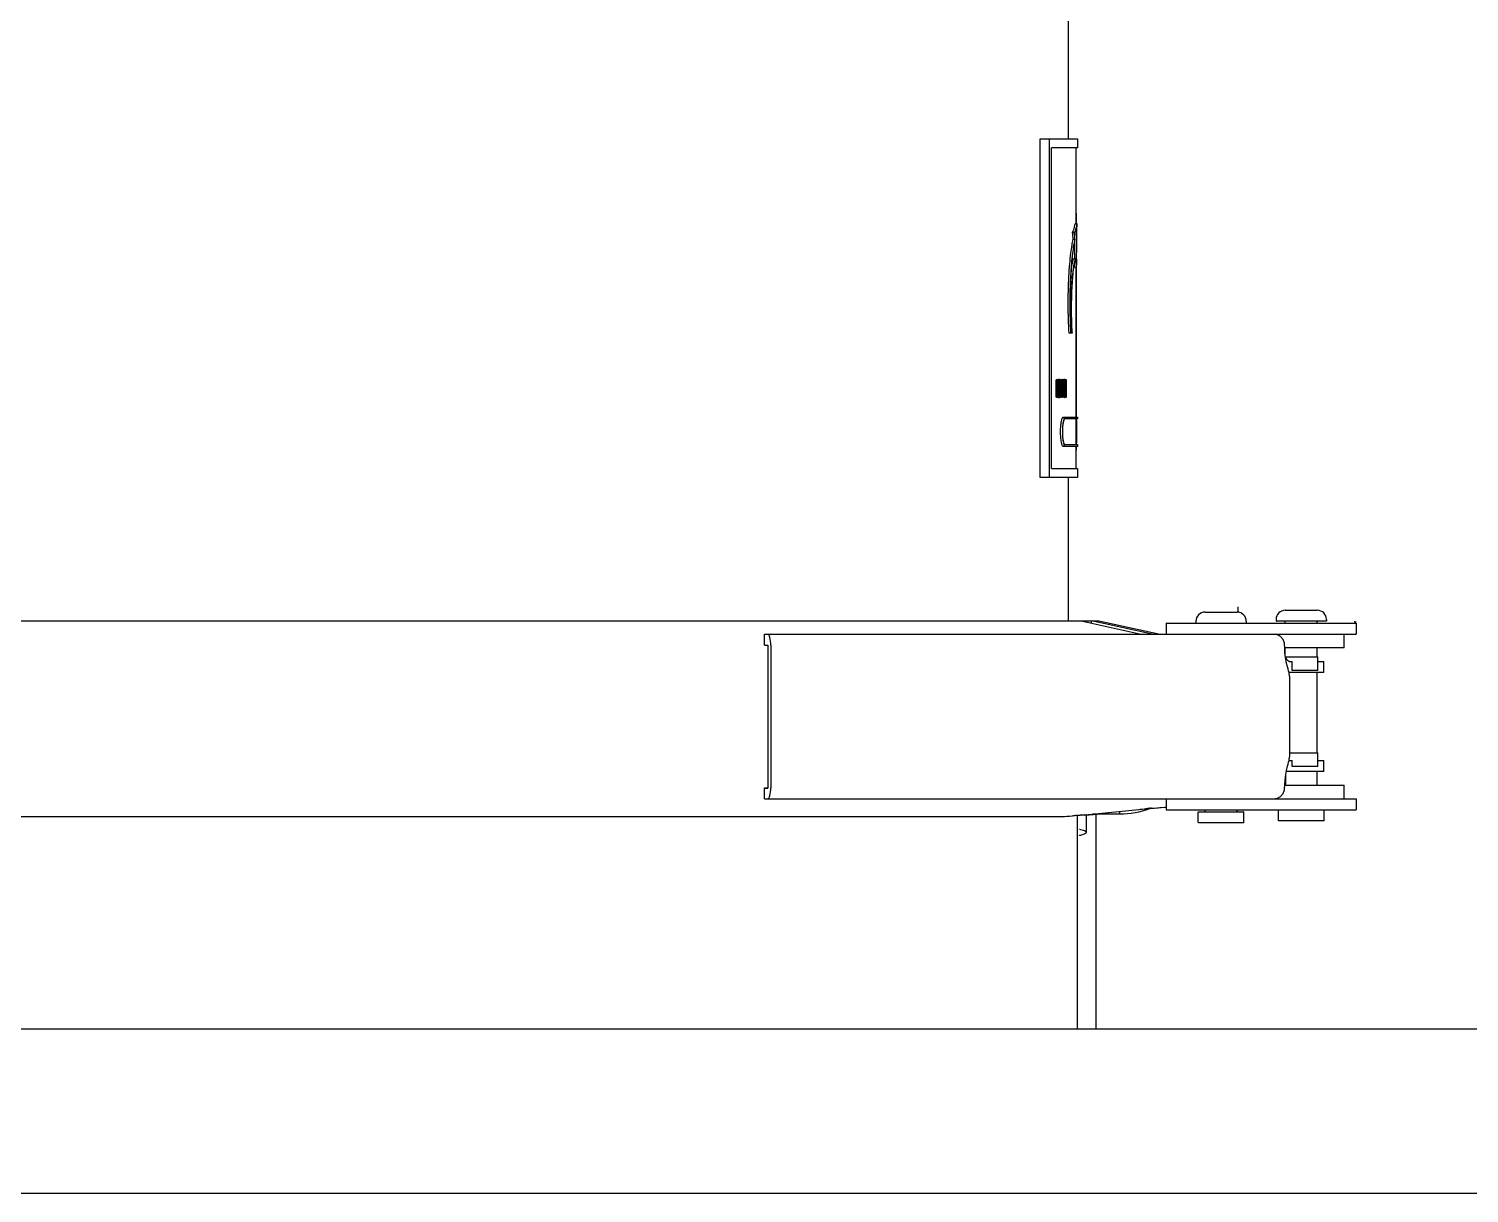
# Model space of a CAD drawing. Header units: millimetres. Extents: x 14017 to 18361, y 6223 to 10695.
# Drawn here: x 17808.2 to 17965.5, y 9008.4 to 9135.6 of the extents above; entities that cross this region are included whole.
import ezdxf

# ---------------------------------------------------------------- set-up
doc = ezdxf.new("R2010")
doc.units = ezdxf.units.MM
doc.header["$LTSCALE"] = 384.175
doc.layers.get('0').update_dxf_attribs({"linetype": 'CONTINUOUS'})
doc.layers.add('02___PRT_ALL_AXES', color=7, linetype='CONTINUOUS')

msp = doc.modelspace()

# ---------------------------------------------------------------- linework, layer by layer
at = {"linetype": 'Continuous'}
for p, q in [((17921.73173, 9123.53502), (17921.73173, 9138.53502)), ((17918.65934, 9123.53502), (17922.73173, 9123.53502)), ((17918.65934, 9086.53502), (17918.65934, 9123.53502)), ((17919.6283, 9123.53502), (17919.6283, 9086.53502)), ((17922.73173, 9123.53502), (17922.73173, 9122.53502)), ((17922.73173, 9122.53502), (17919.9043, 9122.53502)), ((17919.9043, 9087.53502), (17919.9043, 9122.53502)), ((17922.53173, 9122.53502), (17922.53173, 9114.2529)), ((17922.56578, 9115.33502), (17922.56578, 9114.2529)), ((17922.67966, 9114.2529), (17922.47977, 9114.2529)), ((17922.67806, 9114.12192), (17922.67966, 9114.25287)), ((17922.67947, 9114.12192), (17922.68096, 9114.25287)), ((17922.39816, 9113.30773), (17922.19883, 9113.30773)), ((17922.44978, 9112.55183), (17922.25043, 9112.55214)), ((17922.42314, 9110.43706), (17922.45337, 9112.45401)), ((17922.45549, 9112.60611), (17922.46536, 9113.37988)), ((17922.53429, 9110.43706), (17922.33468, 9110.43706)), ((17922.5815, 9110.37773), (17922.53429, 9110.43741)), ((17922.62167, 9110.37708), (17922.61108, 9109.72465)), ((17922.62324, 9110.37708), (17922.61237, 9109.72465)), ((17922.61295, 9109.52826), (17922.4132, 9109.52934)), ((17922.57866, 9110.28415), (17922.49473, 9110.28415)), ((17922.53173, 9109.5287), (17922.53173, 9093.13502)), ((17922.53429, 9110.33683), (17922.57866, 9110.28415)), ((17922.56578, 9109.52826), (17922.56578, 9093.59075)), ((17922.61295, 9109.52826), (17922.61609, 9109.72457)), ((17922.61425, 9109.52826), (17922.61754, 9109.72457)), ((17922.14351, 9102.28839), (17921.80687, 9102.28839)), ((17922.01297, 9102.38839), (17922.12437, 9102.38839)), ((17920.40525, 9097.12031), (17920.46933, 9097.12031)), ((17920.4073, 9097.12054), (17920.40908, 9097.13832)), ((17920.51536, 9097.25964), (17920.51753, 9097.2595)), ((17920.56039, 9095.41987), (17920.56039, 9097.12018)), ((17920.58824, 9097.25932), (17920.58824, 9095.28073)), ((17920.79832, 9097.25473), (17920.6389, 9097.25473)), ((17920.6389, 9097.12018), (17920.6389, 9097.25473)), ((17920.6389, 9097.12018), (17920.77228, 9097.12018)), ((17920.77228, 9096.23486), (17920.69007, 9096.23486)), ((17920.69007, 9096.09418), (17920.69007, 9096.23486)), ((17920.77228, 9096.23486), (17920.77228, 9097.12018)), ((17920.79832, 9097.25473), (17920.79832, 9095.28531)), ((17920.92853, 9097.14158), (17920.86757, 9097.14158)), ((17920.99594, 9097.03302), (17920.96723, 9097.03302)), ((17920.97871, 9096.92293), (17921.00238, 9096.92293)), ((17920.99594, 9097.03302), (17921.00238, 9096.92293)), ((17921.11579, 9097.13087), (17921.05836, 9097.13087)), ((17921.34141, 9097.25932), (17921.23135, 9097.25932)), ((17921.23135, 9097.12018), (17921.23135, 9097.25932)), ((17921.23135, 9097.12018), (17921.31954, 9097.12018)), ((17921.31954, 9095.28073), (17921.31954, 9097.12018)), ((17921.34141, 9097.25932), (17921.34141, 9095.28073)), ((17921.38338, 9097.25932), (17921.41371, 9097.25932)), ((17921.38338, 9097.12018), (17921.38338, 9097.25932)), ((17921.38925, 9097.12018), (17921.38338, 9097.12018)), ((17921.4052, 9097.12018), (17921.38925, 9097.12018)), ((17921.40909, 9097.12018), (17921.4052, 9097.12018)), ((17921.41947, 9097.12018), (17921.40909, 9097.12018)), ((17921.41371, 9097.25932), (17921.42521, 9097.25932)), ((17921.4228, 9097.12018), (17921.41947, 9097.12018)), ((17921.433, 9097.12018), (17921.4228, 9097.12018)), ((17921.42521, 9097.25932), (17921.42705, 9097.25932)), ((17921.42521, 9097.25932), (17921.42705, 9097.25932)), ((17921.42705, 9097.25932), (17921.43919, 9097.25934)), ((17921.43406, 9097.12018), (17921.433, 9097.12018)), ((17921.44222, 9097.12018), (17921.43406, 9097.12018)), ((17921.43919, 9097.25934), (17921.44087, 9097.25934)), ((17921.44087, 9097.25934), (17921.4503, 9097.25931)), ((17921.44918, 9097.12018), (17921.44222, 9097.12018)), ((17921.4503, 9097.25931), (17921.45956, 9097.25936)), ((17921.4503, 9097.25931), (17921.45154, 9097.25931)), ((17921.45956, 9097.25936), (17921.46487, 9097.25964)), ((17921.46487, 9097.25964), (17921.4676, 9097.25962)), ((17920.4102, 9095.41896), (17920.49942, 9095.41896)), ((17920.49478, 9095.28091), (17920.47243, 9095.28056)), ((17920.51711, 9095.28073), (17920.49478, 9095.28091)), ((17920.49943, 9095.41896), (17920.56039, 9095.41987)), ((17920.54008, 9095.27986), (17920.51586, 9095.28073)), ((17920.54129, 9095.28063), (17920.51711, 9095.28073)), ((17920.58824, 9095.28073), (17920.54008, 9095.27986)), ((17920.5895, 9095.28073), (17920.54129, 9095.28063)), ((17920.77228, 9095.42599), (17920.6389, 9095.42599)), ((17920.6389, 9095.28531), (17920.6389, 9095.42599)), ((17920.6389, 9095.28531), (17920.79832, 9095.28531)), ((17920.69007, 9096.09418), (17920.77228, 9096.09418)), ((17920.77228, 9095.42599), (17920.77228, 9096.09418)), ((17920.87416, 9095.61253), (17920.84841, 9095.61253)), ((17920.85234, 9095.52385), (17920.84841, 9095.61253)), ((17920.86366, 9095.41528), (17920.92317, 9095.41528)), ((17921.05934, 9095.40909), (17921.11723, 9095.40909)), ((17921.31954, 9095.28073), (17921.34141, 9095.28073)), ((17921.38338, 9095.41987), (17921.41002, 9095.41987)), ((17921.38338, 9095.28073), (17921.38338, 9095.41987)), ((17921.40869, 9095.28073), (17921.38338, 9095.28073)), ((17921.40521, 9095.41987), (17921.41002, 9095.41987)), ((17921.42522, 9095.28075), (17921.40869, 9095.28072)), ((17921.41002, 9095.41987), (17921.41273, 9095.41987)), ((17921.41273, 9095.41987), (17921.41947, 9095.41987)), ((17921.41947, 9095.41987), (17921.43043, 9095.41987)), ((17921.43001, 9095.28074), (17921.42522, 9095.28074)), ((17921.44083, 9095.28064), (17921.43001, 9095.28074)), ((17921.43043, 9095.41987), (17921.43546, 9095.41987)), ((17921.43301, 9095.41988), (17921.43546, 9095.41987)), ((17921.43546, 9095.41987), (17921.43988, 9095.41987)), ((17921.43988, 9095.41987), (17921.44223, 9095.41987)), ((17921.4515, 9095.2808), (17921.44083, 9095.28064)), ((17921.44731, 9095.41988), (17921.4492, 9095.41988)), ((17921.4492, 9095.41988), (17921.45336, 9095.41986)), ((17921.45702, 9095.28068), (17921.4515, 9095.2808)), ((17921.45376, 9095.41986), (17921.45641, 9095.41988)), ((17921.16186, 9093.13502), (17922.73173, 9093.13502)), ((17922.56578, 9093.59075), (17922.53173, 9093.59075)), ((17922.73173, 9093.13502), (17922.73173, 9092.93502)), ((17922.73173, 9092.93502), (17921.35911, 9092.93502)), ((17922.53173, 9092.93502), (17922.53173, 9090.13502)), ((17922.61893, 9091.53517), (17922.61891, 9091.49001)), ((17922.73173, 9089.93502), (17921.16186, 9089.93502)), ((17921.35911, 9090.13502), (17922.73173, 9090.13502)), ((17922.53173, 9089.93502), (17922.53173, 9087.53502)), ((17922.73173, 9090.13502), (17922.73173, 9089.93502)), ((17919.9043, 9087.53502), (17922.73173, 9087.53502)), ((17922.73173, 9087.53502), (17922.73173, 9086.53502)), ((17922.73173, 9086.53502), (17918.65934, 9086.53502)), ((17921.73173, 9070.90129), (17921.73173, 9086.53502)), ((17936.66193, 9071.83357), (17940.16193, 9071.83357)), ((17940.28545, 9071.83357), (17940.28545, 9072.41575)), ((17945.41583, 9072.03357), (17948.91583, 9072.03357)), ((17721.15718, 9070.90129), (17925.07551, 9070.90129)), ((17923.13679, 9070.90129), (17929.68188, 9069.43357)), ((17924.27514, 9070.90129), (17924.22202, 9070.65793)), ((17930.89444, 9069.43357), (17924.27514, 9070.90129)), ((17925.07551, 9070.90129), (17931.74698, 9069.43357)), ((17932.41193, 9070.63357), (17953.16583, 9070.63357)), ((17932.41193, 9070.63357), (17932.41193, 9069.43357)), ((17935.66193, 9070.83357), (17935.66193, 9070.68357)), ((17935.66193, 9070.68357), (17935.67658, 9070.64821)), ((17941.16193, 9070.68357), (17941.14729, 9070.64821)), ((17941.16193, 9070.83357), (17941.16193, 9070.68357)), ((17944.41583, 9071.03357), (17944.41583, 9070.88357)), ((17944.41583, 9070.88357), (17944.43047, 9070.84821)), ((17944.43047, 9070.84821), (17944.46583, 9070.83357)), ((17949.86583, 9070.83357), (17944.46583, 9070.83357)), ((17945.40118, 9070.81892), (17945.36583, 9070.83357)), ((17945.41583, 9070.78357), (17945.40118, 9070.81892)), ((17945.41583, 9070.63357), (17945.41583, 9070.78357)), ((17948.91583, 9070.78357), (17948.93047, 9070.81892)), ((17948.91583, 9070.63357), (17948.91583, 9070.78357)), ((17948.93047, 9070.81892), (17948.96583, 9070.83357)), ((17949.90118, 9070.84821), (17949.86583, 9070.83357)), ((17949.91583, 9070.88357), (17949.90118, 9070.84821)), ((17949.91583, 9071.03357), (17949.91583, 9070.88357)), ((17953.16583, 9070.63357), (17953.16583, 9069.43357)), ((17888.53092, 9069.43357), (17953.16583, 9069.43357)), ((17888.53092, 9068.23357), (17888.53092, 9069.43357)), ((17888.53109, 9068.23357), (17888.89489, 9068.23357)), ((17888.89489, 9068.2338), (17888.89489, 9052.61031)), ((17889.23198, 9068.23357), (17889.23198, 9052.63357)), ((17944.55803, 9069.36268), (17944.31783, 9069.40458)), ((17944.91633, 9069.1584), (17944.55803, 9069.36268)), ((17944.74283, 9069.38357), (17944.75748, 9069.41892)), ((17944.74283, 9069.28636), (17944.74283, 9069.38357)), ((17951.83624, 9067.94501), (17945.36137, 9067.94501)), ((17945.41583, 9067.21308), (17945.41583, 9067.94501)), ((17948.91583, 9066.95793), (17948.91583, 9067.94501)), ((17951.83624, 9067.94501), (17951.83624, 9069.43357)), ((17945.41339, 9066.95793), (17948.99283, 9066.95793)), ((17945.52297, 9066.4456), (17945.44947, 9066.89536)), ((17945.99077, 9066.43357), (17946.17017, 9066.43357)), ((17946.17017, 9065.45793), (17946.17017, 9066.43357)), ((17948.99283, 9065.45793), (17948.99283, 9066.95793)), ((17948.99283, 9066.43357), (17949.62197, 9066.43357)), ((17949.62197, 9065.23357), (17949.62197, 9066.43357)), ((17949.62197, 9065.23357), (17945.8303, 9065.23357)), ((17945.87356, 9064.84466), (17945.87356, 9056.02248)), ((17948.99283, 9065.45793), (17946.17017, 9065.45793)), ((17948.91583, 9056.45793), (17948.91583, 9065.23357)), ((17945.8303, 9055.63357), (17946.17017, 9055.63357)), ((17945.87356, 9056.45793), (17948.99283, 9056.45793)), ((17946.17017, 9054.95793), (17946.17017, 9055.63357)), ((17948.99283, 9054.95793), (17948.99283, 9056.45793)), ((17948.99283, 9055.63357), (17949.62197, 9055.63357)), ((17949.62197, 9054.43357), (17949.62197, 9055.63357)), ((17945.4666, 9054.09196), (17945.54949, 9054.55051)), ((17945.49283, 9053.08357), (17945.49283, 9054.18357)), ((17949.62197, 9054.43357), (17945.52835, 9054.43357)), ((17945.54949, 9054.55051), (17945.61746, 9054.82469)), ((17948.99283, 9054.95793), (17946.17017, 9054.95793)), ((17948.91583, 9052.94501), (17948.91583, 9054.43357)), ((17888.53092, 9051.43357), (17888.53092, 9052.61031)), ((17888.53697, 9052.63357), (17888.89489, 9052.63357)), ((17888.53697, 9052.61031), (17888.53697, 9052.63357)), ((17888.53697, 9052.61031), (17888.89489, 9052.61031)), ((17945.35749, 9053.03357), (17945.44283, 9053.03357)), ((17945.36186, 9052.94501), (17951.83624, 9052.94501)), ((17945.41583, 9052.94501), (17945.41583, 9053.03357)), ((17945.44283, 9053.03357), (17945.47819, 9053.04821)), ((17945.47819, 9053.04821), (17945.49283, 9053.08357)), ((17951.83624, 9051.44501), (17951.83624, 9052.94501)), ((17888.53092, 9051.43357), (17953.16583, 9051.43357)), ((17932.41193, 9051.43357), (17932.41193, 9050.23357)), ((17944.31783, 9051.46256), (17944.55807, 9051.50448)), ((17944.65794, 9051.55047), (17944.65794, 9051.43357)), ((17953.16583, 9051.43357), (17953.16583, 9050.23357)), ((17921.00926, 9049.47243), (17720.44966, 9049.47243)), ((17922.73173, 9026.30494), (17922.73173, 9049.63101)), ((17923.20219, 9049.66791), (17930.15257, 9050.35407)), ((17923.48433, 9049.69358), (17923.20219, 9049.66791)), ((17923.48546, 9049.69371), (17923.76127, 9049.7231)), ((17923.6857, 9049.69371), (17923.68569, 9047.77951)), ((17924.38849, 9049.78502), (17927.33219, 9049.78502)), ((17927.33175, 9050.07559), (17927.3321, 9049.78503)), ((17929.5712, 9050.29667), (17930.04104, 9050.34186)), ((17930.04104, 9050.34186), (17931.55288, 9050.47026)), ((17930.76643, 9050.42098), (17930.97929, 9050.43547)), ((17930.79232, 9050.42419), (17930.76643, 9050.42098)), ((17930.76884, 9050.39315), (17931.70588, 9050.47694)), ((17931.55288, 9050.47026), (17932.18374, 9050.5157)), ((17931.70588, 9050.47694), (17932.39032, 9050.52731)), ((17932.28366, 9050.52257), (17932.41193, 9050.53126)), ((17932.41193, 9050.23357), (17953.16583, 9050.23357)), ((17935.91193, 9049.98357), (17935.92658, 9050.01892)), ((17935.91193, 9048.88357), (17935.91193, 9049.98357)), ((17935.92658, 9050.01892), (17935.96193, 9050.03357)), ((17935.96193, 9050.03357), (17940.86193, 9050.03357)), ((17936.64729, 9050.04821), (17936.61193, 9050.03357)), ((17936.66193, 9050.08357), (17936.64729, 9050.04821)), ((17936.66193, 9050.08357), (17936.66193, 9050.23357)), ((17940.16193, 9050.08357), (17940.16193, 9050.23357)), ((17940.16193, 9050.08357), (17940.17658, 9050.04821)), ((17940.17658, 9050.04821), (17940.21193, 9050.03357)), ((17940.89729, 9050.01892), (17940.86193, 9050.03357)), ((17940.91193, 9049.98357), (17940.89729, 9050.01892)), ((17940.91193, 9048.88357), (17940.91193, 9049.98357)), ((17944.66583, 9050.18357), (17944.68047, 9050.21892)), ((17944.66583, 9049.08357), (17944.66583, 9050.18357)), ((17944.68047, 9049.04821), (17944.66583, 9049.08357)), ((17944.71583, 9049.03357), (17944.68047, 9049.04821)), ((17949.61583, 9049.03357), (17944.71583, 9049.03357)), ((17949.61583, 9049.03357), (17949.65118, 9049.04821)), ((17949.66583, 9050.18357), (17949.65118, 9050.21892)), ((17949.65118, 9049.04821), (17949.66583, 9049.08357)), ((17949.66583, 9049.08357), (17949.66583, 9050.18357)), ((17922.74995, 9048.09065), (17922.73173, 9048.09442)), ((17922.73173, 9047.45823), (17922.7422, 9047.46008)), ((17922.93404, 9047.45758), (17922.94274, 9047.45944)), ((17922.98046, 9048.09137), (17922.96321, 9048.09515)), ((17935.92658, 9048.84821), (17935.91193, 9048.88357)), ((17935.96193, 9048.83357), (17935.92658, 9048.84821)), ((17940.86193, 9048.83357), (17935.96193, 9048.83357)), ((17940.86193, 9048.83357), (17940.89729, 9048.84821)), ((17940.89729, 9048.84821), (17940.91193, 9048.88357)), ((17497.14953, 9026.30494), (18148.31901, 9026.30494)), ((17497.14953, 9008.36511), (18148.31901, 9008.36511))]:
    msp.add_line(p, q, dxfattribs=at)
for points in [[(17922.42287, 9110.43706), (17922.43507, 9111.19042), (17922.4533, 9112.45401)], [(17945.35156, 9068.25085), (17945.33023, 9068.45945), (17945.1843, 9068.84487), (17944.91633, 9069.1584)], [(17945.44947, 9066.89536), (17945.3917, 9067.42618), (17945.35726, 9068.01533), (17945.35156, 9068.25087)], [(17945.61749, 9066.04233), (17945.60186, 9066.09894), (17945.52297, 9066.4456)], [(17945.35156, 9052.61631), (17945.35902, 9052.90098), (17945.39966, 9053.53164), (17945.4666, 9054.09196)], [(17944.55807, 9051.50448), (17944.91641, 9051.70881), (17945.18438, 9052.02239), (17945.33027, 9052.40788), (17945.35156, 9052.61634)]]:
    msp.add_lwpolyline(points, dxfattribs=at)
for centre, radius, start, end in [((17073.48871, 9124.19578), 849.24697, 359.06765866, 359.32033836), ((17918.75842, 9114.93061), 3.98086, 348.3479925, 350.1981576), ((17789.89735, 9103.89293), 132.63604, 3.7432464, 4.0704046), ((17925.63806, 9111.72289), 3.29428, 165.4258923, 166.1323002), ((17970.06914, 9105.16385), 48.14966, 183.3092271, 183.423697), ((17956.02064, 9104.5283), 33.9511, 183.6204543, 183.7828177), ((17912.93741, 9096.03011), 8.1207, 7.0941966, 7.3097915), ((17924.33596, 9096.87906), 3.29605, 179.2541086, 179.8685532), ((17921.8597, 9096.99287), 0.81433, 168.585194, 169.9898969), ((17923.67381, 9096.85567), 2.6099, 179.3356862, 179.8450239), ((17920.26903, 9096.97394), 0.92118, 7.335419, 10.8205889), ((17922.94893, 9095.67656), 2.10214, 184.1660109, 184.9385754), ((17922.4724, 9095.63436), 1.62375, 184.9025819, 186.5568841), ((17922.02312, 9095.58282), 1.17152, 186.5615811, 188.2238223), ((17921.9636, 9095.56611), 0.91959, 187.7507792, 190.1748902), ((17921.89172, 9095.55378), 0.84667, 190.2132368, 191.012439), ((17914.25876, 9095.67824), 6.93556, 359.7595495, 359.9820629), ((17921.44223, 9096.62905), 1.20919, 270.0002977, 270.2409328), ((17913.93523, 9092.93108), 8.65425, 4.1099874, 4.40886), ((17922.4378, 9092.5546), 1.26883, 162.3869781, 163.0435034), ((17922.33148, 9092.58838), 1.15727, 161.619539, 162.3884574), ((17922.1301, 9092.65633), 0.94473, 159.0807521, 161.6790744), ((17922.43915, 9090.51587), 1.27024, 196.9518159, 197.6006428), ((17922.33688, 9090.48341), 1.16294, 197.5998668, 198.3160913), ((17922.13377, 9090.41506), 0.94865, 198.2521692, 200.9163893), ((17890.72432, 9091.17305), 31.89146, 358.1347712, 358.4489497), ((17936.66193, 9070.83357), 1, 90, 180), ((17940.16193, 9070.83357), 1, 0, 90), ((17945.41583, 9071.03357), 1, 90, 180), ((17948.91583, 9071.03357), 1, 0, 90), ((17953.57372, 9074.2295), 3.49278, 263.116984, 263.3438572), ((17944.15109, 9068.22885), 1.20466, 72.2773038, 81.9012562), ((17944.15855, 9068.25417), 1.17828, 70.8751929, 72.2477688), ((17944.16192, 9068.26383), 1.16805, 68.7413164, 70.8763355), ((17944.15028, 9068.23627), 1.19795, 61.2066895, 68.7005351), ((17944.15131, 9052.63713), 1.20349, 278.0876381, 288.4103818), ((17944.15941, 9052.61041), 1.17558, 288.4469466, 289.3699599), ((17944.16175, 9052.60381), 1.16857, 289.3694084, 290.8361557), ((17944.15102, 9052.62939), 1.1963, 290.8804853, 298.7981556), ((17922.59996, 9067.78089), 18.13025, 272.7721097, 273.6641461), ((17922.23442, 9073.37373), 23.73502, 273.6819304, 274.7979082), ((17921.61713, 9080.89117), 31.27775, 274.7729195, 275.2313222), ((17920.76057, 9090.1784), 40.6044, 275.2400719, 275.8191242), ((17927.31045, 9059.41206), 9.62706, 270.1294298, 290.2316372), ((17921.32183, 9055.01551), 7.72797, 281.7473611, 282.0415478)]:
    msp.add_arc(centre, radius, start, end, dxfattribs=at)
for centre, major_axis, ratio, start_param, end_param in [((17822.73173, 9113.30773), (-30.65424, 111.66842), 0.852395851, -1.807244143, -1.800653038), ((17822.73173, 9112.49815), (-28.01726, 112.14932), 0.85595676, -1.781459658, -1.774971166), ((17822.73173, 9109.72465), (-19.65321, 113.41905), 0.864490918, 4.563695934, 4.569390559), ((17822.73173, 9110.28415), (-21.86218, 112.89121), 0.862564934, -1.742904831, -1.739148858), ((17822.73173, 9110.28415), (-21.90599, 113.11744), 0.862564934, -1.742901063, -1.736309958)]:
    msp.add_ellipse(centre, major_axis=major_axis, ratio=ratio, start_param=start_param, end_param=end_param, dxfattribs=at)
for points, knots in [([(17922.53234, 9116.54242), (17922.53844, 9116.45911), (17922.56038, 9116.05699), (17922.56578, 9115.65416), (17922.56578, 9115.33502)], [0, 0, 0, 0, 0.207444517, 1, 1, 1, 1]), ([(17922.19883, 9113.30773), (17922.23171, 9113.38563), (17922.35174, 9113.69206), (17922.43823, 9114.01194), (17922.47977, 9114.2529)], [0, 0, 0, 0, 0.256965368, 1, 1, 1, 1]), ([(17922.65725, 9114.1266), (17922.6431, 9114.05797), (17922.57795, 9113.779), (17922.48394, 9113.50697), (17922.39966, 9113.30773)], [0, 0, 0, 0, 0.244655069, 1, 1, 1, 1]), ([(17922.4135, 9113.24229), (17922.44375, 9113.31484), (17922.55445, 9113.60036), (17922.63502, 9113.89782), (17922.67464, 9114.12196)], [0, 0, 0, 0, 0.256674794, 1, 1, 1, 1]), ([(17921.80687, 9102.28839), (17921.74562, 9103.31409), (17921.68632, 9105.37895), (17921.74611, 9107.90471), (17921.87411, 9109.79134), (17921.98641, 9110.9472), (17922.1073, 9111.84589), (17922.19852, 9112.3523), (17922.25042, 9112.55221)], [0, 0, 0, 0, 0.299396635, 0.601546384, 0.735744177, 0.850329865, 0.939817669, 1, 1, 1, 1]), ([(17922.43981, 9112.51246), (17922.38933, 9112.30816), (17922.29933, 9111.79878), (17922.18042, 9110.90194), (17922.07017, 9109.75967), (17921.9454, 9107.90501), (17921.88534, 9105.42285), (17921.9414, 9103.39385), (17921.99977, 9102.38442)], [0, 0, 0, 0, 0.062145929, 0.152535569, 0.267178953, 0.400940114, 0.701411724, 1, 1, 1, 1]), ([(17922.01297, 9102.38839), (17921.95344, 9103.41055), (17921.89745, 9105.46282), (17921.96063, 9107.96866), (17922.09016, 9109.82978), (17922.20214, 9110.95869), (17922.32191, 9111.82584), (17922.41122, 9112.31021), (17922.46313, 9112.49815)], [0, 0, 0, 0, 0.302851098, 0.606901759, 0.741001292, 0.854633472, 0.942330469, 1, 1, 1, 1]), ([(17922.03234, 9108.97213), (17922.05466, 9109.18047), (17922.09853, 9109.54356), (17922.1665, 9109.96134), (17922.22218, 9110.20841), (17922.25981, 9110.32899), (17922.28907, 9110.40157), (17922.32097, 9110.43677), (17922.33468, 9110.43682)], [0, 0, 0, 0, 0.415715285, 0.72603351, 0.837811096, 0.919942804, 0.972800095, 1, 1, 1, 1]), ([(17922.53428, 9110.43752), (17922.51689, 9110.43776), (17922.47786, 9110.38435), (17922.46252, 9110.33779), (17922.45102, 9110.303)], [0, 0, 0, 0, 0.321999867, 1, 1, 1, 1]), ([(17922.45102, 9110.303), (17922.40622, 9110.16751), (17922.3367, 9109.80155), (17922.24407, 9109.13689), (17922.15935, 9108.25127), (17922.06546, 9106.77679), (17922.02523, 9104.80089), (17922.07467, 9103.18555), (17922.12437, 9102.38839)], [0, 0, 0, 0, 0.05391521, 0.140087199, 0.253785199, 0.38980108, 0.698254526, 1, 1, 1, 1]), ([(17922.1373, 9102.3844), (17922.11093, 9102.80104), (17922.07148, 9103.66553), (17922.05025, 9104.97972), (17922.06843, 9106.29763), (17922.12163, 9107.53196), (17922.1923, 9108.47035), (17922.26129, 9109.11877), (17922.31207, 9109.51129), (17922.36337, 9109.82986), (17922.41255, 9110.07368), (17922.45979, 9110.22993), (17922.49441, 9110.31406), (17922.51819, 9110.33111)], [0, 0, 0, 0, 0.156754555, 0.324879767, 0.493459657, 0.651577958, 0.788731487, 0.846692964, 0.896462208, 0.937209334, 0.968155596, 0.989011703, 1, 1, 1, 1]), ([(17922.51819, 9110.33111), (17922.5207, 9110.3329), (17922.52578, 9110.33583), (17922.53159, 9110.33699), (17922.53429, 9110.337)], [0, 0, 0, 0, 0.53277624, 1, 1, 1, 1]), ([(17920.40939, 9095.41904), (17920.40318, 9095.48664), (17920.40571, 9095.62357), (17920.40503, 9095.89759), (17920.40608, 9096.37955), (17920.40574, 9096.79265), (17920.40591, 9097.06819)], [0, 0, 0, 0, 0.123494152, 0.248451162, 0.498778762, 1, 1, 1, 1]), ([(17920.40908, 9097.13832), (17920.41076, 9097.15476), (17920.41657, 9097.19716), (17920.43084, 9097.24213), (17920.45029, 9097.26081)], [0, 0, 0, 0, 0.379964849, 1, 1, 1, 1]), ([(17920.43418, 9097.00703), (17920.43418, 9096.8532), (17920.43419, 9096.62245), (17920.43416, 9096.3148), (17920.43424, 9096.08404), (17920.43394, 9095.85329), (17920.43489, 9095.6606), (17920.43325, 9095.53063), (17920.44054, 9095.46742), (17920.44787, 9095.43846), (17920.46053, 9095.41963), (17920.47988, 9095.41955), (17920.49162, 9095.41896), (17920.49943, 9095.41896)], [0, 0, 0, 0, 0.283392278, 0.425085254, 0.566784289, 0.708499768, 0.850232623, 0.921594337, 0.94824503, 0.966415191, 0.977711143, 0.985608016, 1, 1, 1, 1]), ([(17920.46928, 9097.12502), (17920.46592, 9097.12397), (17920.44283, 9097.10914), (17920.43959, 9097.07758), (17920.43712, 9097.05471)], [0, 0, 0, 0, 0.132534486, 1, 1, 1, 1]), ([(17920.45029, 9097.26081), (17920.45134, 9097.26182), (17920.4533, 9097.2636), (17920.45604, 9097.26435), (17920.45721, 9097.26417)], [0, 0, 0, 0, 0.552285372, 1, 1, 1, 1]), ([(17920.45721, 9097.26417), (17920.46006, 9097.26375), (17920.46406, 9097.25931), (17920.47018, 9097.25893), (17920.47257, 9097.25984)], [0, 0, 0, 0, 0.529425732, 1, 1, 1, 1]), ([(17920.48115, 9097.12397), (17920.47922, 9097.12465), (17920.47534, 9097.12586), (17920.47117, 9097.12561), (17920.46928, 9097.12502)], [0, 0, 0, 0, 0.508707234, 1, 1, 1, 1]), ([(17920.47257, 9097.25984), (17920.47532, 9097.26149), (17920.48207, 9097.26359), (17920.48859, 9097.26104), (17920.49147, 9097.25927)], [0, 0, 0, 0, 0.486926021, 1, 1, 1, 1]), ([(17920.49147, 9097.25927), (17920.49343, 9097.25837), (17920.49718, 9097.25658), (17920.50144, 9097.25582), (17920.50343, 9097.25606)], [0, 0, 0, 0, 0.518324621, 1, 1, 1, 1]), ([(17920.50343, 9097.25606), (17920.5055, 9097.25632), (17920.50936, 9097.25795), (17920.51329, 9097.25951), (17920.51536, 9097.25964)], [0, 0, 0, 0, 0.502367681, 1, 1, 1, 1]), ([(17920.51753, 9097.2595), (17920.51819, 9097.25938), (17920.51951, 9097.25897), (17920.52078, 9097.25842), (17920.52141, 9097.25812)], [0, 0, 0, 0, 0.489309308, 1, 1, 1, 1]), ([(17920.52141, 9097.25812), (17920.53153, 9097.25337), (17920.55542, 9097.25932), (17920.57713, 9097.25932), (17920.58824, 9097.25932)], [0, 0, 0, 0, 0.501479392, 1, 1, 1, 1]), ([(17920.84138, 9096.7685), (17920.84136, 9096.80559), (17920.84323, 9096.93033), (17920.85114, 9097.05569), (17920.86751, 9097.14191)], [0, 0, 0, 0, 0.297069048, 1, 1, 1, 1]), ([(17920.95872, 9095.49344), (17920.97496, 9095.58932), (17920.99256, 9096.02134), (17920.84137, 9096.43761), (17920.84138, 9096.7685)], [0, 0, 0, 0, 0.227140687, 1, 1, 1, 1]), ([(17920.92853, 9097.14158), (17920.91878, 9097.14158), (17920.89789, 9097.11086), (17920.87901, 9097.01996), (17920.87018, 9096.9282), (17920.86817, 9096.85995)], [0, 0, 0, 0, 0.099188116, 0.305806251, 1, 1, 1, 1]), ([(17920.87081, 9096.68926), (17920.88411, 9096.49804), (17920.99279, 9096.10367), (17921.0085, 9095.69229), (17920.98782, 9095.47868)], [0, 0, 0, 0, 0.47179631, 1, 1, 1, 1]), ([(17920.87507, 9097.17715), (17920.87824, 9097.19013), (17920.88688, 9097.22092), (17920.90661, 9097.26544), (17920.92831, 9097.26544)], [0, 0, 0, 0, 0.381044981, 1, 1, 1, 1]), ([(17920.92831, 9097.26544), (17920.94349, 9097.26544), (17920.97228, 9097.21727), (17920.97603, 9097.17778), (17920.98031, 9097.14941)], [0, 0, 0, 0, 0.346072657, 1, 1, 1, 1]), ([(17920.94373, 9097.13093), (17920.94179, 9097.13396), (17920.93777, 9097.1392), (17920.93132, 9097.14158), (17920.92853, 9097.14158)], [0, 0, 0, 0, 0.563760097, 1, 1, 1, 1]), ([(17920.97871, 9096.92293), (17920.97421, 9096.96975), (17920.96747, 9097.03856), (17920.9564, 9097.11113), (17920.94373, 9097.13093)], [0, 0, 0, 0, 0.666771956, 1, 1, 1, 1]), ([(17920.98031, 9097.14941), (17920.98118, 9097.14363), (17920.98537, 9097.11497), (17920.98917, 9097.08626), (17920.99211, 9097.06334)], [0, 0, 0, 0, 0.202013308, 1, 1, 1, 1]), ([(17921.05241, 9095.44208), (17921.03682, 9095.55607), (17921.04139, 9095.79455), (17921.03919, 9096.27548), (17921.03911, 9096.64227), (17921.03992, 9096.88663)], [0, 0, 0, 0, 0.238890173, 0.492612583, 1, 1, 1, 1]), ([(17921.04019, 9096.92197), (17921.04047, 9096.94173), (17921.04265, 9097.01278), (17921.04885, 9097.08387), (17921.05777, 9097.13442)], [0, 0, 0, 0, 0.278021675, 1, 1, 1, 1]), ([(17921.06149, 9097.15403), (17921.06751, 9097.18388), (17921.07427, 9097.22296), (17921.10348, 9097.27002), (17921.11718, 9097.27002)], [0, 0, 0, 0, 0.689688998, 1, 1, 1, 1]), ([(17921.06391, 9096.86273), (17921.06349, 9096.72563), (17921.06426, 9096.45187), (17921.06347, 9096.10744), (17921.06463, 9095.83622), (17921.0614, 9095.63433), (17921.07251, 9095.51288), (17921.09567, 9095.40909), (17921.11722, 9095.40909)], [0, 0, 0, 0, 0.280959746, 0.561895484, 0.702354655, 0.843671975, 0.955827024, 1, 1, 1, 1]), ([(17921.11576, 9097.13087), (17921.10048, 9097.13083), (17921.07869, 9097.06222), (17921.07196, 9097.01954), (17921.0686, 9096.98184)], [0, 0, 0, 0, 0.287694757, 1, 1, 1, 1]), ([(17921.17135, 9095.6761), (17921.17205, 9095.81365), (17921.17078, 9096.08876), (17921.17206, 9096.43224), (17921.17019, 9096.7072), (17921.17539, 9096.8959), (17921.15988, 9097.03738), (17921.13994, 9097.10725), (17921.12335, 9097.13089), (17921.11576, 9097.13087)], [0, 0, 0, 0, 0.281296618, 0.562452443, 0.703050168, 0.842405387, 0.951713198, 0.984491636, 1, 1, 1, 1]), ([(17921.11718, 9097.27002), (17921.13143, 9097.27002), (17921.16111, 9097.21932), (17921.16776, 9097.17851), (17921.17384, 9097.14688)], [0, 0, 0, 0, 0.30671798, 1, 1, 1, 1]), ([(17921.18267, 9097.09156), (17921.19713, 9096.98014), (17921.19287, 9096.74682), (17921.19508, 9096.2755), (17921.19443, 9095.91574), (17921.19432, 9095.67607)], [0, 0, 0, 0, 0.238095469, 0.492112935, 1, 1, 1, 1]), ([(17921.47618, 9095.45584), (17921.48836, 9095.52664), (17921.48025, 9095.67744), (17921.48451, 9095.98122), (17921.48276, 9096.29187), (17921.48279, 9096.6019), (17921.48344, 9096.79623), (17921.48205, 9096.94784), (17921.48508, 9097.03659), (17921.47751, 9097.08912), (17921.4722, 9097.11786), (17921.45581, 9097.12018), (17921.44918, 9097.12018)], [0, 0, 0, 0, 0.128204185, 0.266642411, 0.543484234, 0.681904772, 0.820337927, 0.88950033, 0.954054674, 0.975214661, 0.988161171, 1, 1, 1, 1]), ([(17921.4676, 9097.25934), (17921.46939, 9097.25934), (17921.47356, 9097.25837), (17921.47633, 9097.25517), (17921.47767, 9097.25337)], [0, 0, 0, 0, 0.443329964, 1, 1, 1, 1]), ([(17921.47767, 9097.25337), (17921.4826, 9097.2468), (17921.48648, 9097.2348), (17921.48936, 9097.22305), (17921.49021, 9097.21918)], [0, 0, 0, 0, 0.674777537, 1, 1, 1, 1]), ([(17921.49021, 9097.21918), (17921.49159, 9097.21285), (17921.49748, 9097.18082), (17921.50002, 9097.14828), (17921.50137, 9097.12224)], [0, 0, 0, 0, 0.199007384, 1, 1, 1, 1]), ([(17921.50327, 9097.03104), (17921.50306, 9096.77307), (17921.50406, 9096.38611), (17921.50198, 9095.86872), (17921.50608, 9095.6092), (17921.50257, 9095.47877)], [0, 0, 0, 0, 0.498571539, 0.747824251, 1, 1, 1, 1]), ([(17920.44193, 9095.2944), (17920.43794, 9095.29985), (17920.41711, 9095.33813), (17920.41272, 9095.38272), (17920.40939, 9095.41904)], [0, 0, 0, 0, 0.156326231, 1, 1, 1, 1]), ([(17920.4569, 9095.28265), (17920.45451, 9095.28346), (17920.4488, 9095.28598), (17920.4451, 9095.29126), (17920.44357, 9095.29449)], [0, 0, 0, 0, 0.413688939, 1, 1, 1, 1]), ([(17920.47243, 9095.28056), (17920.46984, 9095.28056), (17920.46459, 9095.28075), (17920.45941, 9095.28179), (17920.4569, 9095.28265)], [0, 0, 0, 0, 0.494482761, 1, 1, 1, 1]), ([(17920.92429, 9095.27462), (17920.90759, 9095.27462), (17920.87352, 9095.33237), (17920.86883, 9095.37958), (17920.86365, 9095.41524)], [0, 0, 0, 0, 0.316611466, 1, 1, 1, 1]), ([(17920.87416, 9095.61253), (17920.87445, 9095.60294), (17920.87574, 9095.56906), (17920.87814, 9095.53519), (17920.88117, 9095.51107)], [0, 0, 0, 0, 0.282982306, 1, 1, 1, 1]), ([(17920.8859, 9095.48071), (17920.88734, 9095.47324), (17920.89236, 9095.45197), (17920.89992, 9095.42817), (17920.91175, 9095.41936)], [0, 0, 0, 0, 0.3403955, 1, 1, 1, 1]), ([(17920.91175, 9095.41936), (17920.91343, 9095.41811), (17920.91706, 9095.41608), (17920.92117, 9095.41528), (17920.92317, 9095.41528)], [0, 0, 0, 0, 0.511522797, 1, 1, 1, 1]), ([(17920.92317, 9095.41528), (17920.92516, 9095.41528), (17920.92951, 9095.41621), (17920.9329, 9095.41903), (17920.93448, 9095.42069)], [0, 0, 0, 0, 0.464632228, 1, 1, 1, 1]), ([(17920.97341, 9095.373), (17920.96859, 9095.34782), (17920.96351, 9095.31322), (17920.93657, 9095.27462), (17920.92429, 9095.27462)], [0, 0, 0, 0, 0.676112769, 1, 1, 1, 1]), ([(17920.93448, 9095.42069), (17920.9373, 9095.42368), (17920.95084, 9095.44601), (17920.95511, 9095.47211), (17920.95872, 9095.49344)], [0, 0, 0, 0, 0.159775621, 1, 1, 1, 1]), ([(17921.11753, 9095.27001), (17921.10333, 9095.27001), (17921.0733, 9095.31987), (17921.06675, 9095.36066), (17921.06064, 9095.39205)], [0, 0, 0, 0, 0.307558962, 1, 1, 1, 1]), ([(17921.11722, 9095.40909), (17921.12608, 9095.40909), (17921.14498, 9095.43655), (17921.16535, 9095.52211), (17921.17101, 9095.61004), (17921.17135, 9095.6761)], [0, 0, 0, 0, 0.095044626, 0.290778157, 1, 1, 1, 1]), ([(17921.17432, 9095.38367), (17921.1687, 9095.35417), (17921.16308, 9095.31382), (17921.13135, 9095.27001), (17921.11753, 9095.27001)], [0, 0, 0, 0, 0.684886005, 1, 1, 1, 1]), ([(17921.18908, 9095.50123), (17921.18828, 9095.49053), (17921.18488, 9095.45117), (17921.17971, 9095.41193), (17921.17432, 9095.38367)], [0, 0, 0, 0, 0.271623747, 1, 1, 1, 1]), ([(17921.19426, 9095.64913), (17921.1942, 9095.63595), (17921.19382, 9095.58662), (17921.19179, 9095.53728), (17921.18908, 9095.50123)], [0, 0, 0, 0, 0.267232465, 1, 1, 1, 1]), ([(17921.45641, 9095.41988), (17921.45842, 9095.41987), (17921.46364, 9095.42043), (17921.46656, 9095.42502), (17921.46795, 9095.42753)], [0, 0, 0, 0, 0.411799696, 1, 1, 1, 1]), ([(17921.49805, 9095.39763), (17921.49507, 9095.36584), (17921.49603, 9095.3264), (17921.46788, 9095.28068), (17921.45702, 9095.28068)], [0, 0, 0, 0, 0.746172138, 1, 1, 1, 1]), ([(17921.16186, 9089.93502), (17921.14168, 9089.93483), (17921.09342, 9089.97546), (17921.02336, 9090.13173), (17920.94994, 9090.45717), (17920.89764, 9090.95105), (17920.87621, 9091.53506), (17920.89756, 9092.11903), (17920.94992, 9092.61286), (17921.02339, 9092.93825), (17921.09342, 9093.09453), (17921.14167, 9093.13522), (17921.16186, 9093.13502)], [0, 0, 0, 0, 0.018250478, 0.049682478, 0.157276532, 0.315184838, 0.500010547, 0.684844333, 0.842714014, 0.950297408, 0.981744377, 1, 1, 1, 1]), ([(17921.35911, 9093.13502), (17921.33683, 9093.13524), (17921.28363, 9093.08646), (17921.26185, 9093.03071), (17921.24764, 9092.99365)], [0, 0, 0, 0, 0.359520974, 1, 1, 1, 1]), ([(17922.56723, 9093.55134), (17922.56946, 9093.52024), (17922.57856, 9093.38403), (17922.58531, 9093.24767), (17922.58974, 9093.14242)], [0, 0, 0, 0, 0.228381453, 1, 1, 1, 1]), ([(17921.22413, 9092.92465), (17921.16623, 9092.73479), (17921.10256, 9092.26901), (17921.06761, 9091.53512), (17921.10254, 9090.80121), (17921.16621, 9090.33539), (17921.2241, 9090.14551)], [0, 0, 0, 0, 0.212698148, 0.499981592, 0.787275004, 1, 1, 1, 1]), ([(17921.35911, 9090.13502), (17921.34142, 9090.13485), (17921.29898, 9090.17022), (17921.23758, 9090.30764), (17921.17426, 9090.59257), (17921.12787, 9091.02463), (17921.11052, 9091.53502), (17921.12787, 9092.04542), (17921.17426, 9092.47748), (17921.23758, 9092.76241), (17921.29898, 9092.89983), (17921.34142, 9092.9352), (17921.35911, 9092.93502)], [0, 0, 0, 0, 0.018289185, 0.049759872, 0.157779752, 0.315331998, 0.5, 0.684668002, 0.842220248, 0.950240128, 0.981710815, 1, 1, 1, 1]), ([(17922.59888, 9092.93502), (17922.59995, 9092.90224), (17922.60416, 9092.76643), (17922.60748, 9092.63059), (17922.60959, 9092.52753)], [0, 0, 0, 0, 0.241400156, 1, 1, 1, 1]), ([(17922.60937, 9092.52568), (17922.61101, 9092.44599), (17922.61675, 9092.11585), (17922.61893, 9091.78565), (17922.61893, 9091.53517)], [0, 0, 0, 0, 0.241407499, 1, 1, 1, 1]), ([(17921.24764, 9090.07639), (17921.26185, 9090.03933), (17921.28363, 9089.98359), (17921.33683, 9089.9348), (17921.35911, 9089.93502)], [0, 0, 0, 0, 0.640475501, 1, 1, 1, 1]), ([(17922.59006, 9089.93495), (17922.58676, 9089.8561), (17922.57418, 9089.60038), (17922.55744, 9089.34432), (17922.5322, 9089.16894)], [0, 0, 0, 0, 0.308153762, 1, 1, 1, 1]), ([(17922.61891, 9091.49001), (17922.61882, 9091.388), (17922.61735, 9090.99531), (17922.61178, 9090.60263), (17922.60388, 9090.31205)], [0, 0, 0, 0, 0.259772127, 1, 1, 1, 1]), ([(17952.9508, 9070.81179), (17952.95089, 9070.79275), (17953.05289, 9070.78193), (17953.10384, 9070.76809), (17953.15513, 9070.76189)], [0, 0, 0, 0, 0.269317897, 1, 1, 1, 1]), ([(17889.23198, 9068.23357), (17889.23198, 9068.52233), (17889.1864, 9068.91797), (17889.05054, 9069.30564), (17888.94272, 9069.43357), (17888.89476, 9069.43357)], [0, 0, 0, 0, 0.673163829, 0.888203726, 1, 1, 1, 1]), ([(17945.45234, 9066.86827), (17945.48448, 9066.80212), (17945.60166, 9066.60015), (17945.82756, 9066.43536), (17945.99077, 9066.43357)], [0, 0, 0, 0, 0.31064232, 1, 1, 1, 1]), ([(17888.89476, 9051.43357), (17888.94276, 9051.43357), (17889.05039, 9051.56176), (17889.18664, 9051.94907), (17889.23198, 9052.34483), (17889.23198, 9052.63357)], [0, 0, 0, 0, 0.111894512, 0.326862653, 1, 1, 1, 1]), ([(17922.65386, 9049.631), (17922.4807, 9049.60657), (17921.93481, 9049.53535), (17921.38528, 9049.47246), (17921.00926, 9049.47243)], [0, 0, 0, 0, 0.31743803, 1, 1, 1, 1]), ([(17930.76643, 9050.42094), (17930.72042, 9050.41493), (17930.51607, 9050.3901), (17930.31123, 9050.36973), (17930.15257, 9050.35407)], [0, 0, 0, 0, 0.225449473, 1, 1, 1, 1]), ([(17922.94274, 9047.45944), (17923.13158, 9047.49997), (17923.35838, 9047.55176), (17923.68549, 9047.69765), (17923.68557, 9047.77947)], [0, 0, 0, 0, 0.70243831, 1, 1, 1, 1]), ([(17923.68557, 9047.77947), (17923.68564, 9047.85798), (17923.37755, 9048.0018), (17923.15991, 9048.05183), (17922.98046, 9048.09137)], [0, 0, 0, 0, 0.29938305, 1, 1, 1, 1])]:
    msp.add_open_spline(points, degree=3, knots=knots, dxfattribs=at)
for points in [[(17920.40525, 9097.06819), (17920.40531, 9097.08565), (17920.4057, 9097.10315), (17920.4073, 9097.12054)], [(17920.43712, 9097.05471), (17920.4354, 9097.03888), (17920.43423, 9097.02295), (17920.43418, 9097.00703)], [(17920.51464, 9097.11681), (17920.50323, 9097.11679), (17920.49191, 9097.12014), (17920.48115, 9097.12397)], [(17920.56039, 9097.12018), (17920.5451, 9097.12018), (17920.52993, 9097.11685), (17920.51464, 9097.11681)], [(17920.86817, 9096.85995), (17920.8665, 9096.80307), (17920.86686, 9096.74603), (17920.87081, 9096.68926)], [(17920.86751, 9097.14191), (17920.86975, 9097.15372), (17920.87222, 9097.16548), (17920.87507, 9097.17715)], [(17921.0686, 9096.98184), (17921.06576, 9096.94996), (17921.06446, 9096.91793), (17921.06408, 9096.88593)], [(17921.50137, 9097.12224), (17921.50295, 9097.09187), (17921.5033, 9097.06145), (17921.50327, 9097.03104)], [(17920.88117, 9095.51107), (17920.88245, 9095.50091), (17920.88397, 9095.49077), (17920.8859, 9095.48071)], [(17920.98782, 9095.47868), (17920.9844, 9095.44329), (17920.98009, 9095.40792), (17920.97341, 9095.373)], [(17921.46795, 9095.42753), (17921.47272, 9095.43613), (17921.47451, 9095.44616), (17921.47618, 9095.45584)], [(17921.50257, 9095.47877), (17921.50184, 9095.45169), (17921.50057, 9095.4246), (17921.49805, 9095.39763)], [(17945.8303, 9065.23357), (17945.77721, 9065.50736), (17945.69547, 9065.77495), (17945.61802, 9066.04287)], [(17945.87356, 9064.84466), (17945.87414, 9064.97509), (17945.85513, 9065.10552), (17945.8303, 9065.23357)], [(17945.61746, 9054.8247), (17945.69389, 9055.09282), (17945.77723, 9055.35986), (17945.8303, 9055.63357)], [(17945.8303, 9055.63357), (17945.85513, 9055.76162), (17945.87414, 9055.89205), (17945.87356, 9056.02248)], [(17922.65386, 9049.63101), (17922.78063, 9049.6489), (17922.9087, 9049.65838), (17923.03668, 9049.66209)], [(17923.20219, 9049.66791), (17923.1474, 9049.66566), (17923.0926, 9049.66335), (17923.03778, 9049.66263)]]:
    msp.add_open_spline(points, degree=3, dxfattribs=at)
at = {"layer": '02___PRT_ALL_AXES', "linetype": 'Continuous'}
msp.add_line((17924.73135, 9049.76993), (17924.73127, 9026.30494), dxfattribs=at)

doc.saveas('drawing.dxf')
